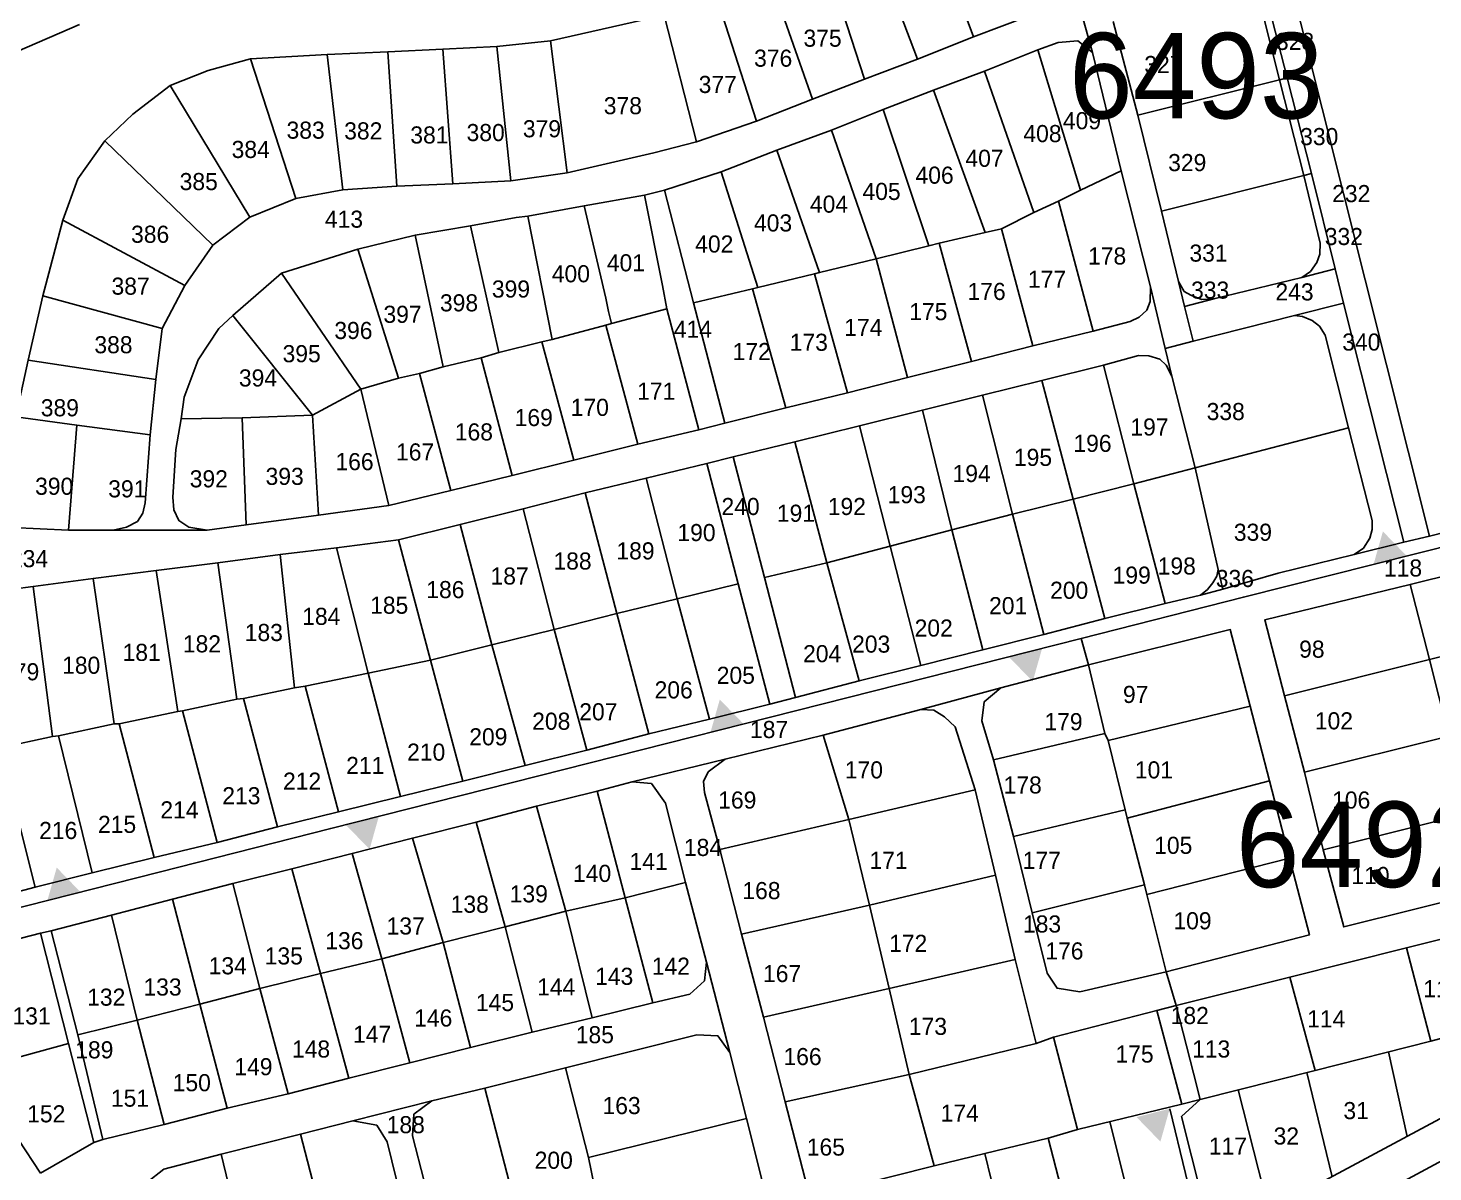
# Model space of a CAD drawing. Extents: x -493 to 187849, y -1657 to 664362.
# Drawn here: x 186086.1 to 186496.9, y 662867.6 to 663202 of the extents above; entities that cross this region are included whole.
import ezdxf

# ---------------------------------------------------------------- set-up
doc = ezdxf.new("R2010")
doc.units = 0
doc.header["$MEASUREMENT"] = 0
doc.layers.get('0').update_dxf_attribs({"linetype": 'CONTINUOUS'})
for name, color, linetype in [('0DXF_GUSH', 3, 'CONTINUOUS'), ('0G_GV_LIN', 10, 'CONTINUOUS'), ('1DXF_GUSH', 3, 'CONTINUOUS'), ('1G_GV_LIN', 1, 'CONTINUOUS'), ('BOUNDARY', 1, 'CONTINUOUS'), ('GUSHIM', 10, 'CONTINUOUS'), ('HELKA', 3, 'CONTINUOUS')]:
    doc.layers.add(name, color=color, linetype=linetype)
doc.styles.get("Standard").update_dxf_attribs({"font": 'dimheb.shx'})

# ---------------------------------------------------------------- blocks, each defined once
blk = doc.blocks.new('TVC_FENCE')
blk.add_solid([(-0.5, 0), (0.5, 0), (0, 0.866)])

msp = doc.modelspace()

# ---------------------------------------------------------------- linework, layer by layer
at = {"layer": '0DXF_GUSH'}
for points in [[(186349.88, 663233.44), (186362.55, 663199.44)], [(186333.11, 663227.38), (186346.19, 663192.94)], [(186451.94, 663228.63), (186495.83, 663053.5)], [(186319.22, 663222.5), (186330.72, 663187.06)], [(186315.53, 663181.25), (186303.05, 663216.75)], [(186391.23, 663216.88), (186397.33, 663194.88)], [(186445.14, 663214.31), (186452, 663186.88)], [(186454.22, 663187.44), (186447.28, 663214.88)], [(186287.39, 663211.19), (186299.09, 663174.81)], [(186238.84, 663198.25), (186272.14, 663205.81)], [(186281.61, 663168.75), (186272.14, 663205.81)], [(186379.11, 663205.69), (186362.55, 663199.44)], [(186071.08, 663198.19), (186082.95, 663195.13), (186101.2, 663203.06)], [(186410.64, 663176.56), (186403.42, 663203.94)], [(186191.28, 663195.06), (186207.38, 663195.88)], [(186207.38, 663195.88), (186223.22, 663196.63)], [(186210.31, 663156.44), (186207.38, 663195.88)], [(186223.22, 663196.63), (186238.84, 663198.25)], [(186227.3, 663157.31), (186223.22, 663196.63)], [(186243.72, 663159.69), (186238.84, 663198.25)], [(186362.55, 663199.44), (186346.19, 663192.94)], [(186397.33, 663194.88), (186393.03, 663198.31), (186387.27, 663197.75), (186381.41, 663195.63)], [(186127.72, 663185.25), (186138.78, 663189.56), (186151.16, 663193)], [(186151.16, 663193), (186173.55, 663194.31)], [(186164.47, 663152.19), (186151.16, 663193)], [(186173.55, 663194.31), (186191.28, 663195.06)], [(186173.55, 663194.31), (186178.14, 663154.69)], [(186191.28, 663195.06), (186194, 663155.75)], [(186346.19, 663192.94), (186330.72, 663187.06)], [(186381.41, 663195.63), (186365.81, 663189.44)], [(186381.41, 663195.63), (186393.84, 663154.63)], [(186405.7, 663160.25), (186397.33, 663194.88)], [(186365.81, 663189.44), (186350.89, 663183.88)], [(186380.23, 663148.06), (186365.81, 663189.44)], [(186108.59, 663169), (186116.81, 663176.81), (186127.72, 663185.25)], [(186150.95, 663146.69), (186127.72, 663185.25)], [(186330.72, 663187.06), (186315.53, 663181.25)], [(186350.89, 663183.88), (186336.14, 663178.19)], [(186350.89, 663183.88), (186365.98, 663142.25)], [(186410.64, 663176.56), (186452, 663186.88)], [(186452, 663186.88), (186454.22, 663187.44)], [(186452, 663186.88), (186459.13, 663158.88)], [(186461.39, 663159.44), (186454.22, 663187.44)], [(186315.53, 663181.25), (186299.09, 663174.81)], [(186336.14, 663178.19), (186321, 663172.19)], [(186349.45, 663138.38), (186336.14, 663178.19)], [(186417.48, 663148.44), (186410.64, 663176.56)], [(186299.09, 663174.81), (186281.61, 663168.75)], [(186321, 663172.19), (186305.03, 663166.31)], [(186321, 663172.19), (186334.06, 663134.56)], [(186096.31, 663145.81), (186100.73, 663157.88), (186108.59, 663169)], [(186108.59, 663169), (186140.13, 663138.5)], [(186281.61, 663168.75), (186269.11, 663165.56), (186243.72, 663159.69)], [(186305.03, 663166.31), (186288.78, 663159.94)], [(186317.53, 663130.56), (186305.03, 663166.31)], [(186243.72, 663159.69), (186227.3, 663157.31)], [(186288.78, 663159.94), (186272.25, 663154.63)], [(186288.78, 663159.94), (186299.48, 663126.19)], [(186393.84, 663154.63), (186405.7, 663160.25)], [(186414.3, 663126.38), (186405.7, 663160.25)], [(186417.48, 663148.44), (186459.13, 663158.88)], [(186459.13, 663158.88), (186463.95, 663139.13), (186463.83, 663135.94), (186462.97, 663133.44), (186461.06, 663130.88), (186458.58, 663129.13)], [(186459.13, 663158.88), (186461.39, 663159.44)], [(186468.33, 663131.63), (186461.39, 663159.44)], [(186194, 663155.75), (186178.14, 663154.69)], [(186210.31, 663156.44), (186194, 663155.75)], [(186227.3, 663157.31), (186210.31, 663156.44)], [(186164.47, 663152.19), (186150.95, 663146.69)], [(186178.14, 663154.69), (186164.47, 663152.19)], [(186266.41, 663153.13), (186248.73, 663150.06)], [(186272.25, 663154.63), (186266.41, 663153.13)], [(186266.41, 663153.13), (186271.66, 663126.75), (186272.92, 663119.94)], [(186272.25, 663154.63), (186280.67, 663121.63)], [(186380.23, 663148.06), (186387.42, 663151.38)], [(186387.42, 663151.38), (186393.84, 663154.63)], [(186387.42, 663151.38), (186397.55, 663113.44)], [(186150.95, 663146.69), (186140.13, 663138.5)], [(186232.22, 663147.06), (186228.86, 663146.63), (186215.5, 663144.19)], [(186248.73, 663150.06), (186232.22, 663147.06)], [(186239.39, 663111), (186232.22, 663147.06)], [(186256.67, 663115.63), (186255.81, 663119.13), (186255.11, 663123), (186248.73, 663150.06)], [(186370.75, 663143.31), (186380.23, 663148.06)], [(186422.48, 663127.94), (186417.48, 663148.44)], [(186090.44, 663123.75), (186096.31, 663145.81)], [(186132, 663126.75), (186096.31, 663145.81)], [(186215.5, 663144.19), (186199.34, 663141.5)], [(186223.78, 663107.13), (186215.5, 663144.19)], [(186365.98, 663142.25), (186370.75, 663143.31)], [(186370.75, 663143.31), (186379.95, 663109.06)], [(186140.13, 663138.5), (186132, 663126.75)], [(186199.34, 663141.5), (186182.52, 663137.38)], [(186207.53, 663102.94), (186199.34, 663141.5)], [(186334.06, 663134.56), (186349.45, 663138.38)], [(186349.45, 663138.38), (186352.55, 663139.13)], [(186352.55, 663139.13), (186365.98, 663142.25)], [(186352.55, 663139.13), (186362, 663104.5)], [(186182.52, 663137.38), (186160.28, 663130.38)], [(186182.52, 663137.38), (186194.42, 663099.63)], [(186317.53, 663130.56), (186334.06, 663134.56)], [(186334.06, 663134.56), (186343.23, 663099.88)], [(186160.28, 663130.38), (186146, 663118)], [(186160.28, 663130.38), (186183.45, 663096.44)], [(186299.48, 663126.19), (186316.06, 663130.13)], [(186316.06, 663130.13), (186317.53, 663130.56)], [(186316.06, 663130.13), (186325.7, 663095.38)], [(186458.58, 663129.13), (186468.33, 663131.63)], [(186470.77, 663121.56), (186468.33, 663131.63)], [(186132, 663126.75), (186125.34, 663114.19)], [(186297.97, 663125.81), (186299.48, 663126.19)], [(186397.55, 663113.44), (186408.39, 663116.19), (186411, 663117.5), (186413.25, 663119.56), (186414.16, 663122.06), (186414.3, 663126.38)], [(186414.3, 663126.38), (186418.61, 663108.31)], [(186424.28, 663120.63), (186422.48, 663127.94)], [(186432.86, 663122.81), (186429.17, 663122.69), (186426.09, 663123.88), (186424.13, 663125), (186422.48, 663127.94)], [(186458.58, 663129.13), (186432.86, 663122.81)], [(186086.17, 663104.88), (186090.44, 663123.75)], [(186090.44, 663123.75), (186125.34, 663114.19)], [(186280.67, 663121.63), (186297.97, 663125.81)], [(186297.97, 663125.81), (186307.64, 663090.94)], [(186432.86, 663122.81), (186424.28, 663120.63)], [(186146, 663118), (186141.92, 663114.13), (186135.84, 663105.06), (186131.8, 663094.13), (186130.95, 663087.81)], [(186146, 663118), (186169.31, 663088.88)], [(186256.67, 663115.63), (186272.92, 663119.94)], [(186272.92, 663119.94), (186282.22, 663084.56)], [(186280.67, 663121.63), (186289.89, 663086.5)], [(186426.8, 663110.5), (186424.28, 663120.63)], [(186456.39, 663118), (186426.8, 663110.5)], [(186456.39, 663118), (186470.77, 663121.56)], [(186472.2, 663085.13), (186465.33, 663112.25), (186463.69, 663114.81), (186461.55, 663116.56), (186458.77, 663117.69), (186456.39, 663118)], [(186488.41, 663051.75), (186470.77, 663121.56)], [(186125.34, 663114.19), (186123.45, 663099.31)], [(186239.39, 663111), (186255.09, 663115.19)], [(186255.09, 663115.19), (186256.67, 663115.63)], [(186264.42, 663080.31), (186255.09, 663115.19)], [(186223.78, 663107.13), (186236.31, 663110.31)], [(186236.31, 663110.31), (186239.39, 663111)], [(186236.31, 663110.31), (186245.72, 663075.69)], [(186379.95, 663109.06), (186397.55, 663113.44)], [(186426.8, 663110.5), (186418.61, 663108.31)], [(186207.53, 663102.94), (186218.58, 663105.63)], [(186218.58, 663105.63), (186223.78, 663107.13)], [(186227.66, 663071.19), (186218.58, 663105.63)], [(186362, 663104.5), (186379.95, 663109.06)], [(186400.56, 663103.5), (186410.83, 663106.25), (186413.84, 663106.19), (186417.06, 663105.19), (186418.92, 663103.5), (186420.55, 663100.25)], [(186418.61, 663108.31), (186420.55, 663100.25)], [(186082.56, 663088.31), (186086.17, 663104.88)], [(186086.17, 663104.88), (186123.45, 663099.31)], [(186200.59, 663101), (186207.53, 663102.94)], [(186343.23, 663099.88), (186362, 663104.5)], [(186382.58, 663099), (186400.56, 663103.5)], [(186400.56, 663103.5), (186409.47, 663068.81)], [(186123.45, 663099.31), (186121.8, 663083.06)], [(186183.45, 663096.44), (186194.42, 663099.63)], [(186194.42, 663099.63), (186200.59, 663101)], [(186209.78, 663066.81), (186200.59, 663101)], [(186325.7, 663095.38), (186343.23, 663099.88)], [(186365.17, 663094.69), (186382.58, 663099)], [(186382.58, 663099), (186391.72, 663064.31)], [(186420.55, 663100.25), (186427.34, 663073.44)], [(186169.31, 663088.88), (186183.45, 663096.44)], [(186183.45, 663096.44), (186191.61, 663062.44)], [(186307.64, 663090.94), (186325.7, 663095.38)], [(186347.63, 663090.25), (186365.17, 663094.69)], [(186373.95, 663059.94), (186365.17, 663094.69)], [(186289.89, 663086.5), (186307.64, 663090.94)], [(186329.2, 663085.75), (186347.63, 663090.25)], [(186347.63, 663090.25), (186356.25, 663055.31)], [(186575.91, 663089.19), (186511.16, 663073.13), (186515.02, 663058.31), (186495.83, 663053.5)], [(186100.44, 663085.88), (186082.56, 663088.31)], [(186097.94, 663055.25), (186100.44, 663085.88)], [(186100.44, 663085.88), (186121.8, 663083.06)], [(186130.95, 663087.81), (186129.38, 663078.81), (186128.42, 663064.88), (186128.75, 663061.13), (186130.2, 663058), (186133.19, 663056.06), (186138.55, 663055.25)], [(186130.95, 663087.81), (186148.78, 663088.06)], [(186148.78, 663088.06), (186169.31, 663088.88)], [(186148.78, 663088.06), (186149.91, 663056.75)], [(186169.31, 663088.88), (186171.05, 663059.56)], [(186282.22, 663084.56), (186289.89, 663086.5)], [(186310.28, 663081), (186329.2, 663085.75)], [(186329.2, 663085.75), (186338.22, 663050.56)], [(186472.2, 663085.13), (186427.34, 663073.44)], [(186473.81, 663048.06), (186476.56, 663050), (186478.41, 663052.88), (186479.16, 663055.38), (186479.08, 663058.06), (186472.2, 663085.13)], [(186121.8, 663083.06), (186120.33, 663063.25), (186119.67, 663060.19), (186118.17, 663057.75), (186114.89, 663056.06), (186111.06, 663055.25)], [(186264.42, 663080.31), (186282.22, 663084.56)], [(186292.25, 663076.63), (186310.28, 663081)], [(186319.72, 663045.69), (186310.28, 663081)], [(186245.72, 663075.69), (186264.42, 663080.31)], [(186227.66, 663071.19), (186245.72, 663075.69)], [(186266.81, 663070.44), (186284.55, 663074.75)], [(186284.55, 663074.75), (186292.25, 663076.63)], [(186284.55, 663074.75), (186293.72, 663039.56)], [(186301.42, 663041.38), (186292.25, 663076.63)], [(186427.34, 663073.44), (186409.47, 663068.81)], [(186427.34, 663073.44), (186434.06, 663043.75)], [(186209.78, 663066.81), (186227.66, 663071.19)], [(186249.02, 663066.13), (186266.81, 663070.44)], [(186275.91, 663035.19), (186266.81, 663070.44)], [(186409.47, 663068.81), (186391.72, 663064.31)], [(186580.72, 663070.75), (186441.45, 663035.63), (186394, 663023.5)], [(186409.47, 663068.81), (186418.58, 663033.81)], [(186191.61, 663062.44), (186209.78, 663066.81)], [(186230.92, 663061.44), (186249.02, 663066.13)], [(186258.31, 663030.88), (186249.02, 663066.13)], [(186171.05, 663059.56), (186191.61, 663062.44)], [(186212.47, 663056.88), (186230.92, 663061.44)], [(186239.94, 663026.19), (186230.92, 663061.44)], [(186391.72, 663064.31), (186373.95, 663059.94)], [(186391.72, 663064.31), (186401, 663029.38)], [(186075.78, 663057.06), (186081.42, 663056), (186097.94, 663055.25)], [(186138.55, 663055.25), (186149.91, 663056.75)], [(186149.91, 663056.75), (186171.05, 663059.56)], [(186194.41, 663052.38), (186212.47, 663056.88)], [(186221.7, 663021.69), (186212.47, 663056.88)], [(186373.95, 663059.94), (186356.25, 663055.31)], [(186383.14, 663024.75), (186373.95, 663059.94)], [(186097.94, 663055.25), (186111.06, 663055.25)], [(186111.06, 663055.25), (186138.55, 663055.25)], [(186176.36, 663050.06), (186194.41, 663052.38)], [(186194.41, 663052.38), (186203.8, 663017.25)], [(186356.25, 663055.31), (186338.22, 663050.56)], [(186356.25, 663055.31), (186365.27, 663020.19)], [(186495.83, 663053.5), (186488.41, 663051.75)], [(186141.64, 663045.69), (186159.86, 663048.06)], [(186159.86, 663048.06), (186176.36, 663050.06)], [(186159.86, 663048.06), (186164.05, 663009.13)], [(186185.56, 663013.38), (186176.36, 663050.06)], [(186338.22, 663050.56), (186319.72, 663045.69)], [(186338.22, 663050.56), (186347.2, 663015.63)], [(186473.81, 663048.06), (186451.59, 663042.63), (186435.41, 663037.94)], [(186488.41, 663051.75), (186473.81, 663048.06)], [(186490.27, 663039.31), (186531.83, 663049.63), (186537.44, 663027.81)], [(186123.58, 663043.38), (186141.64, 663045.69)], [(186147.22, 663005.81), (186141.64, 663045.69)], [(186319.72, 663045.69), (186301.42, 663041.38)], [(186329.08, 663011.19), (186319.72, 663045.69)], [(186087.61, 663038.75), (186105.17, 663041.13)], [(186105.17, 663041.13), (186123.58, 663043.38)], [(186111.31, 662998.63), (186105.17, 663041.13)], [(186123.58, 663043.38), (186129.97, 663002.19)], [(186301.42, 663041.38), (186310.55, 663006.25)], [(186434.06, 663043.75), (186433.73, 663041.75), (186432.56, 663039.81), (186430.94, 663037.88), (186428.91, 663036.25)], [(186435.41, 663037.94), (186434.06, 663043.75)], [(186069.66, 663036.44), (186087.61, 663038.75)], [(186087.61, 663038.75), (186093.27, 662994.88)], [(186293.72, 663039.56), (186275.91, 663035.19)], [(186302.97, 663004.38), (186293.72, 663039.56)], [(186428.91, 663036.25), (186418.58, 663033.81)], [(186435.41, 663037.94), (186428.91, 663036.25)], [(186453.48, 663006.81), (186447.73, 663029), (186490.27, 663039.31)], [(186490.27, 663039.31), (186495.84, 663017.44)], [(186275.91, 663035.19), (186258.31, 663030.88)], [(186285.39, 662999.94), (186275.91, 663035.19)], [(186418.58, 663033.81), (186401, 663029.38)], [(186258.31, 663030.88), (186239.94, 663026.19)], [(186267.66, 662995.63), (186258.31, 663030.88)], [(186401, 663029.38), (186383.14, 663024.75)], [(186495.84, 663017.44), (186537.44, 663027.81)], [(186394, 663023.5), (186174.64, 662968), (186124.44, 662955.19), (186040.27, 662933.94), (186015.02, 662927.25)], [(186239.94, 663026.19), (186221.7, 663021.69)], [(186249.48, 662990.94), (186239.94, 663026.19)], [(186383.14, 663024.75), (186365.27, 663020.19)], [(186396.17, 663015.88), (186394, 663023.5)], [(186396.17, 663015.88), (186437.61, 663026.13), (186443.41, 663003.75)], [(186221.7, 663021.69), (186203.8, 663017.25)], [(186231.48, 662986.38), (186221.7, 663021.69)], [(186365.27, 663020.19), (186347.2, 663015.63)], [(186203.8, 663017.25), (186185.56, 663013.38)], [(186203.8, 663017.25), (186213.27, 662981.81)], [(186347.2, 663015.63), (186329.08, 663011.19)], [(186370.52, 663009.13), (186396.17, 663015.88)], [(186401, 662995.81), (186396.17, 663015.88)], [(186453.48, 663006.81), (186495.84, 663017.44)], [(186495.84, 663017.44), (186501.48, 662995)], [(186185.56, 663013.38), (186167.14, 663009.63)], [(186195.02, 662977.31), (186185.56, 663013.38)], [(186329.08, 663011.19), (186310.55, 663006.25)], [(186164.05, 663009.13), (186149.13, 663006)], [(186167.14, 663009.63), (186164.05, 663009.13)], [(186167.14, 663009.63), (186176.91, 662972.88)], [(186347.16, 663002.81), (186370.52, 663009.13)], [(186370.52, 663009.13), (186365.69, 663005.06), (186365.02, 662999.44), (186368.36, 662988.06)], [(186147.22, 663005.81), (186131.33, 663002.44)], [(186149.13, 663006), (186147.22, 663005.81)], [(186159.08, 662968.44), (186149.13, 663006)], [(186302.97, 663004.38), (186285.39, 662999.94)], [(186310.55, 663006.25), (186302.97, 663004.38)], [(186318.64, 662995.25), (186347.16, 663002.81)], [(186347.16, 663002.81), (186350.97, 663002.63), (186354.05, 663000.69), (186357.17, 662997.75), (186363, 662979.31)], [(186401.89, 662993.69), (186443.41, 663003.75)], [(186443.41, 663003.75), (186449.11, 662981.94)], [(186453.48, 663006.81), (186459.33, 662984.5)], [(186129.97, 663002.19), (186112.8, 662998.56)], [(186131.33, 663002.44), (186129.97, 663002.19)], [(186131.33, 663002.44), (186141.47, 662963.88)], [(186285.39, 662999.94), (186267.66, 662995.63)], [(186093.27, 662994.88), (186077.91, 662991.56)], [(186095.02, 662995.06), (186093.27, 662994.88)], [(186111.31, 662998.63), (186095.02, 662995.06)], [(186095.02, 662995.06), (186104.88, 662955.06)], [(186112.8, 662998.56), (186111.31, 662998.63)], [(186123.02, 662959.5), (186112.8, 662998.56)], [(186267.66, 662995.63), (186249.48, 662990.94)], [(186289.95, 662988.31), (186318.64, 662995.25)], [(186318.64, 662995.25), (186326.11, 662970.63)], [(186368.36, 662988.06), (186401, 662995.81)], [(186401.89, 662993.69), (186401, 662995.81)], [(186501.48, 662995), (186459.33, 662984.5)], [(186088.2, 662950.88), (186077.91, 662991.56)], [(186249.48, 662990.94), (186231.48, 662986.38)], [(186406.88, 662973.44), (186401.89, 662993.69)], [(186231.48, 662986.38), (186213.27, 662981.81)], [(186289.95, 662988.31), (186262.73, 662981.63)], [(186288.42, 662961.88), (186283.88, 662978.56), (186283.61, 662981.75), (186284.94, 662984.56), (186289.95, 662988.31)], [(186368.36, 662988.06), (186374.23, 662965.63)], [(186459.33, 662984.5), (186464.78, 662961.81)], [(186213.27, 662981.81), (186195.02, 662977.31)], [(186252.55, 662978.88), (186234.78, 662974.5)], [(186262.73, 662981.63), (186252.55, 662978.88)], [(186252.55, 662978.88), (186260.7, 662947.75)], [(186278.31, 662952.25), (186272.52, 662975.44), (186268.38, 662981.13), (186262.73, 662981.63)], [(186326.11, 662970.63), (186363, 662979.31)], [(186363, 662979.31), (186368.94, 662954.38)], [(186407.5, 662971.06), (186449.11, 662981.94)], [(186449.11, 662981.94), (186454.91, 662959.31)], [(186195.02, 662977.31), (186176.91, 662972.88)], [(186234.78, 662974.5), (186217.16, 662969.88)], [(186234.78, 662974.5), (186243.39, 662943.81)], [(186176.91, 662972.88), (186159.08, 662968.44)], [(186288.42, 662961.88), (186326.11, 662970.63)], [(186326.11, 662970.63), (186332.19, 662945.56)], [(186374.23, 662965.63), (186406.88, 662973.44)], [(186407.5, 662971.06), (186406.88, 662973.44)], [(186412.53, 662951.5), (186407.5, 662971.06)], [(186464.78, 662961.81), (186507.3, 662972.5)], [(186159.08, 662968.44), (186141.47, 662963.88)], [(186217.16, 662969.88), (186198.58, 662965.13)], [(186217.16, 662969.88), (186225.66, 662939.25)], [(186141.47, 662963.88), (186123.02, 662959.5)], [(186180.91, 662960.69), (186198.58, 662965.13)], [(186198.58, 662965.13), (186207.53, 662934.69)], [(186294.69, 662937.06), (186288.42, 662961.88)], [(186374.23, 662965.63), (186379.72, 662943.38)], [(186513.14, 662949.75), (186470.81, 662939.25), (186464.78, 662961.81)], [(186123.02, 662959.5), (186104.88, 662955.06)], [(186163.3, 662956.19), (186180.91, 662960.69)], [(186180.91, 662960.69), (186189.58, 662929.88)], [(186413.2, 662948.69), (186454.91, 662959.31)], [(186454.91, 662959.31), (186460.75, 662936.88), (186418.91, 662926.06)], [(186104.88, 662955.06), (186088.2, 662950.88)], [(186146.03, 662951.88), (186163.3, 662956.19)], [(186163.3, 662956.19), (186171.64, 662925.63)], [(186332.19, 662945.56), (186368.94, 662954.38)], [(186368.94, 662954.38), (186374.72, 662929.75)], [(186088.2, 662950.88), (186073.45, 662946.94)], [(186128.34, 662947.31), (186146.03, 662951.88)], [(186146.03, 662951.88), (186153.86, 662921.19)], [(186260.7, 662947.75), (186278.31, 662952.25)], [(186284.47, 662928.94), (186278.31, 662952.25)], [(186379.72, 662943.38), (186412.53, 662951.5)], [(186413.2, 662948.69), (186412.53, 662951.5)], [(186110.52, 662942.69), (186128.34, 662947.31)], [(186128.34, 662947.31), (186136.33, 662916.69)], [(186243.39, 662943.81), (186260.7, 662947.75)], [(186260.7, 662947.75), (186268.77, 662917)], [(186294.69, 662937.06), (186332.19, 662945.56)], [(186332.19, 662945.56), (186337.89, 662921.19)], [(186418.91, 662926.06), (186413.2, 662948.69)], [(186092.89, 662938.13), (186110.52, 662942.69)], [(186110.52, 662942.69), (186118.08, 662912)], [(186225.66, 662939.25), (186243.39, 662943.81)], [(186243.39, 662943.81), (186251.11, 662912.63)], [(186379.72, 662943.38), (186384.11, 662925.75), (186387, 662921.31), (186393.64, 662920.25), (186418.91, 662926.06)], [(186523.13, 662941.63), (186489.2, 662933.13)], [(186072.34, 662932.94), (186089.8, 662937.44)], [(186089.8, 662937.44), (186092.89, 662938.13)], [(186089.8, 662937.44), (186097.95, 662905.19)], [(186092.89, 662938.13), (186100.7, 662907.63)], [(186207.53, 662934.69), (186225.66, 662939.25)], [(186225.66, 662939.25), (186233.55, 662908.44)], [(186301.11, 662912.81), (186294.69, 662937.06)], [(186189.58, 662929.88), (186207.53, 662934.69)], [(186207.53, 662934.69), (186215.5, 662903.94)], [(186489.2, 662933.13), (186455.09, 662924.5)], [(186489.2, 662933.13), (186496.23, 662905.81)], [(186171.64, 662925.63), (186189.58, 662929.88)], [(186189.58, 662929.88), (186197.73, 662899.5)], [(186268.77, 662917), (186279.61, 662919.56), (186283.91, 662923.5), (186284.47, 662928.94)], [(186284.47, 662928.94), (186291.33, 662902.5)], [(186337.89, 662921.19), (186374.72, 662929.75)], [(186374.72, 662929.75), (186380.89, 662905.19)], [(186153.86, 662921.19), (186171.64, 662925.63)], [(186171.64, 662925.63), (186179.92, 662895)], [(186418.91, 662926.06), (186421.77, 662916.25)], [(186136.33, 662916.69), (186153.86, 662921.19)], [(186153.86, 662921.19), (186162.23, 662890.44)], [(186301.11, 662912.81), (186337.89, 662921.19)], [(186337.89, 662921.19), (186343.75, 662896.06)], [(186455.09, 662924.5), (186421.77, 662916.25)], [(186455.09, 662924.5), (186462.41, 662897.25)], [(186118.08, 662912), (186136.33, 662916.69)], [(186136.33, 662916.69), (186144.34, 662886.25)], [(186251.11, 662912.63), (186268.77, 662917)], [(186233.55, 662908.44), (186251.11, 662912.63)], [(186307.45, 662888.06), (186301.11, 662912.81)], [(186416.2, 662914.81), (186385.94, 662907)], [(186421.77, 662916.25), (186416.2, 662914.81)], [(186423.48, 662887.44), (186416.2, 662914.81)], [(186421.77, 662916.25), (186426.88, 662896.44), (186428.81, 662888.81)], [(186496.23, 662905.81), (186506.14, 662908.44), (186530.56, 662914.31)], [(186100.7, 662907.63), (186118.08, 662912)], [(186118.08, 662912), (186125.98, 662881.5)], [(186215.5, 662903.94), (186233.55, 662908.44)], [(186080.2, 662900.25), (186097.95, 662905.19)], [(186097.95, 662905.19), (186105.34, 662876.19)], [(186100.7, 662907.63), (186108.02, 662877.06)], [(186243.31, 662898), (186281.7, 662907.69), (186287.84, 662907.38), (186291.33, 662902.5)], [(186343.75, 662896.06), (186380.89, 662905.19)], [(186380.89, 662905.19), (186385.94, 662907)], [(186385.94, 662907), (186393, 662880)], [(186462.41, 662897.25), (186496.23, 662905.81)], [(186197.73, 662899.5), (186215.5, 662903.94)], [(186291.33, 662902.5), (186296.23, 662883.19)], [(186070.11, 662897.06), (186089.81, 662867.25)], [(186179.92, 662895), (186197.73, 662899.5)], [(186243.31, 662898), (186219.69, 662892.13)], [(186250.03, 662871.81), (186243.31, 662898)], [(186343.75, 662896.06), (186307.45, 662888.06)], [(186343.75, 662896.06), (186351.08, 662869.38)], [(186428.81, 662888.81), (186462.41, 662897.25)], [(186179.92, 662895), (186162.23, 662890.44)], [(186219.69, 662892.13), (186204.19, 662888.38)], [(186219.69, 662892.13), (186228.63, 662857.63)], [(186162.23, 662890.44), (186144.34, 662886.25)], [(186181.11, 662882.56), (186204.19, 662888.38)], [(186204.19, 662888.38), (186198.88, 662884.44), (186198.5, 662878.13), (186205.36, 662851.63)], [(186314.69, 662860.19), (186307.45, 662888.06)], [(186423.48, 662887.44), (186428.81, 662888.81)], [(186144.34, 662886.25), (186125.98, 662881.5)], [(186393, 662880), (186423.48, 662887.44)], [(186125.98, 662881.5), (186108.02, 662877.06)], [(186181.11, 662882.56), (186165.83, 662878.63)], [(186197.73, 662849.38), (186191.14, 662876.44), (186188.09, 662881.25), (186181.11, 662882.56)], [(186250.03, 662871.81), (186296.23, 662883.19)], [(186296.23, 662883.19), (186302.72, 662857.19)], [(186393, 662880), (186384.38, 662877.44)], [(186105.34, 662876.19), (186089.81, 662867.25)], [(186108.02, 662877.06), (186105.34, 662876.19)], [(186165.83, 662878.63), (186142.56, 662872.75)], [(186165.83, 662878.63), (186174.88, 662843.69)], [(186384.38, 662877.44), (186365.88, 662873)], [(186394.02, 662840.19), (186384.38, 662877.44)], [(186142.56, 662872.75), (186125.84, 662868.44), (186110.97, 662856.69), (186105.22, 662848.13), (186101.94, 662840.44)], [(186142.56, 662872.75), (186149.06, 662846.19)], [(186251.64, 662863.75), (186250.03, 662871.81)], [(186365.88, 662873), (186351.08, 662869.38)], [(186365.88, 662873), (186369.53, 662857.75)], [(186351.08, 662869.38), (186314.69, 662860.19)]]:
    msp.add_lwpolyline(points, dxfattribs=at)
at = {"layer": '0G_GV_LIN'}
msp.add_lwpolyline([(186580.72, 663070.75), (186441.45, 663035.63), (186394, 663023.5), (186174.64, 662968), (186124.44, 662955.19), (186040.27, 662933.94)], dxfattribs=at)
at = {"layer": 'GUSHIM', "linetype": 'CONTINUOUS'}
msp.add_lwpolyline([(186828.73, 662914.94), (186819.05, 662955.81), (186810.81, 662985.44), (186780.94, 662977.56), (186749.36, 662969.25), (186720.06, 662961.94), (186692.02, 662954.94), (186662.3, 662947.38), (186646.44, 662943.5), (186615.86, 662935.63), (186574.08, 662925.25), (186530.56, 662914.31), (186506.14, 662908.44), (186496.23, 662905.81), (186462.41, 662897.25), (186428.81, 662888.81), (186423.48, 662887.44), (186393, 662880), (186384.38, 662877.44), (186394.02, 662840.19), (186397.19, 662829), (186409.89, 662780.19)], dxfattribs=at)
at = {"layer": 'HELKA', "linetype": 'CONTINUOUS'}
for points in [[(186565.55, 662923.11), (186571.18, 662903.24, -0.418485), (186561.89, 662886.89), (186555.26, 662884.09, 0.387268), (186475.31, 662699.08, 0.695344)], [(186590.8, 662882.15, 0.457529), (186488.37, 662702.68)]]:
    msp.add_lwpolyline(points, format="xyb", dxfattribs=at)
for points in [[(186483.93, 662902.7), (186489.32, 662877.95)], [(186467.4, 662866.21), (186459.97, 662896.64)], [(186394.33, 662839.72), (186437.01, 662850.17), (186448.88, 662856.28), (186519.26, 662894), (186524.04, 662884.13), (186446.33, 662842.27), (186431.53, 662812.19), (186425.63, 662810.6)], [(186432.16, 662848.98), (186423.4, 662883.81), (186428.81, 662888.81)], [(186439.96, 662891.61), (186448.88, 662856.28)], [(186429.16, 662848.25), (186419.93, 662886.07)], [(186411.98, 662844.04), (186402.41, 662882.3)]]:
    msp.add_lwpolyline(points, dxfattribs=at)

# ---------------------------------------------------------------- block references
at = {"layer": 'BOUNDARY', "color": 1, "linetype": 'CONTINUOUS', "xscale": 10, "yscale": 10, "zscale": 10}
for p, rotation in [((186484.37, 663046.45), 14.15331168260784), ((186377.75, 663019.39), 194.198376567776), ((186290.5, 662997.31), 14.198376567776), ((186183.86, 662970.33), 194.198376567776), ((186096.64, 662948.17), 14.16910579228089), ((186415.08, 662884.85), 194.198376567776)]:
    msp.add_blockref('TVC_FENCE', p, dxfattribs=dict(at, rotation=rotation))

# ---------------------------------------------------------------- texts
at = {"layer": '1DXF_GUSH'}
for s, p in [('375', (186312.85, 663196.54)), ('328', (186450.99, 663195.6)), ('376', (186298.41, 663190.7)), ('327', (186412.49, 663188.85)), ('377', (186282.2, 663183.02)), ('378', (186254.46, 663176.81)), ('409', (186388.69, 663172.42)), ('383', (186161.72, 663169.66)), ('382', (186178.57, 663169.45)), ('381', (186197.9, 663168.26)), ('380', (186214.35, 663168.96)), ('379', (186230.81, 663170.07)), ('408', (186377.14, 663168.66)), ('330', (186458.06, 663167.78)), ('384', (186145.65, 663164.02)), ('407', (186360.2, 663161.44)), ('329', (186419.47, 663160.18)), ('385', (186130.46, 663154.63)), ('406', (186345.6, 663156.5)), ('405', (186330.1, 663151.75)), ('232', (186467.42, 663151.11)), ('404', (186314.72, 663148.03)), ('413', (186172.92, 663143.64)), ('403', (186298.38, 663142.54)), ('386', (186116.26, 663139.23)), ('332', (186465.26, 663138.57)), ('402', (186281.19, 663136.38)), ('331', (186425.69, 663133.72)), ('401', (186255.36, 663130.88)), ('178', (186396.05, 663132.87)), ('400', (186239.26, 663127.68)), ('177', (186378.47, 663126.08)), ('387', (186110.54, 663124.05)), ('399', (186221.75, 663123.22)), ('176', (186360.81, 663122.51)), ('333', (186426.17, 663122.9)), ('243', (186450.84, 663122.37)), ('398', (186206.56, 663119.18)), ('397', (186190.05, 663115.83)), ('175', (186343.77, 663116.61)), ('396', (186175.68, 663111.1)), ('414', (186274.94, 663111.46)), ('174', (186324.76, 663111.99)), ('388', (186105.53, 663106.93)), ('172', (186292.13, 663104.94)), ('173', (186308.83, 663107.65)), ('340', (186470.37, 663107.72)), ('395', (186160.55, 663104.31)), ('394', (186147.79, 663097.22)), ('171', (186264.22, 663093.35)), ('389', (186089.86, 663088.5)), ('170', (186244.8, 663088.62)), ('169', (186228.4, 663085.63)), ('338', (186430.72, 663087.4)), ('168', (186210.91, 663081.44)), ('197', (186408.42, 663082.88)), ('196', (186391.77, 663078.11)), ('166', (186176.01, 663072.75)), ('167', (186193.73, 663075.59)), ('195', (186374.37, 663074)), ('392', (186133.4, 663067.73)), ('393', (186155.58, 663068.45)), ('194', (186356.43, 663069.28)), ('390', (186088.2, 663065.56)), ('391', (186109.58, 663064.8)), ('240', (186288.88, 663059.64)), ('192', (186319.95, 663059.64)), ('193', (186337.47, 663063.09)), ('191', (186305.07, 663057.67)), ('190', (186275.99, 663052.02)), ('339', (186438.67, 663052.11)), ('234', (186080.84, 663044.39)), ('188', (186239.75, 663043.7)), ('189', (186258.15, 663046.67)), ('187', (186221.35, 663039.32)), ('199', (186403.23, 663039.57)), ('198', (186416.41, 663042.24)), ('118', (186482.56, 663041.66)), ('186', (186202.57, 663035.34)), ('200', (186384.95, 663035.15)), ('336', (186433.4, 663038.59)), ('185', (186186.14, 663030.78)), ('201', (186367.1, 663030.65)), ('184', (186166.29, 663027.52)), ('183', (186149.49, 663022.8)), ('202', (186345.34, 663024.1)), ('182', (186131.39, 663019.49)), ('203', (186327.06, 663019.41)), ('181', (186113.77, 663016.99)), ('204', (186312.73, 663016.61)), ('98', (186457.77, 663017.93)), ('179', (186078.27, 663011.32)), ('180', (186096.09, 663013.23)), ('205', (186287.49, 663010.28)), ('206', (186269.32, 663006.03)), ('97', (186406.25, 663004.7)), ('207', (186247.29, 662999.62)), ('208', (186233.53, 662996.87)), ('187', (186297.2, 662994.44)), ('179', (186383.29, 662996.73)), ('102', (186462.35, 662996.98)), ('209', (186215.13, 662992.31)), ('210', (186196.96, 662987.83)), ('211', (186179.15, 662983.93)), ('170', (186324.93, 662982.64)), ('101', (186409.73, 662982.64)), ('212', (186160.68, 662979.35)), ('178', (186371.36, 662978.23)), ('213', (186142.92, 662975.08)), ('169', (186287.92, 662973.82)), ('106', (186467.4, 662973.82)), ('214', (186124.82, 662970.95)), ('216', (186089.38, 662964.92)), ('215', (186106.59, 662966.71)), ('184', (186277.89, 662959.96)), ('105', (186415.38, 662960.59)), ('141', (186261.99, 662955.87)), ('171', (186332.13, 662956.18)), ('177', (186376.93, 662956.18)), ('140', (186245.48, 662952.38)), ('110', (186473.04, 662951.76)), ('139', (186226.96, 662946.39)), ('168', (186294.98, 662947.35)), ('138', (186209.7, 662943.36)), ('137', (186190.96, 662937.01)), ('183', (186377.02, 662937.59)), ('109', (186421.01, 662938.53)), ('136', (186173.04, 662932.7)), ('135', (186155.33, 662928.25)), ('172', (186337.88, 662931.92)), ('176', (186383.56, 662929.71)), ('134', (186138.94, 662925.36)), ('142', (186268.49, 662925.25)), ('143', (186251.94, 662922.29)), ('167', (186301.02, 662923.09)), ('132', (186103.42, 662916.2)), ('133', (186119.88, 662919.16)), ('144', (186234.98, 662919.18)), ('115', (186494.06, 662918.68)), ('145', (186217.08, 662914.63)), ('131', (186081.58, 662910.71)), ('146', (186199.02, 662910.09)), ('173', (186343.66, 662907.66)), ('182', (186420.21, 662910.83)), ('114', (186460.1, 662909.86)), ('147', (186181.16, 662905.34)), ('185', (186246.27, 662905.22)), ('189', (186099.94, 662900.8)), ('148', (186163.3, 662901.03)), ('175', (186404.07, 662899.56)), ('113', (186426.47, 662901.04)), ('149', (186146.45, 662895.86)), ('166', (186307, 662898.83)), ('150', (186128.43, 662891.19)), ('151', (186110.37, 662886.67)), ('163', (186254.09, 662884.5)), ('31', (186470.7, 662883.03)), ('152', (186085.88, 662882.09)), ('188', (186190.99, 662878.92)), ('174', (186352.95, 662882.29)), ('32', (186450.3, 662875.61)), ('165', (186313.81, 662872.37)), ('117', (186431.37, 662872.65)), ('200', (186234.25, 662868.52))]:
    msp.add_text(s, height=5, dxfattribs=at).set_placement(p)
at = {"layer": '1G_GV_LIN'}
for s, p in [('6493', (186390.51, 663175.6)), ('6492', (186439.28, 662950.86))]:
    msp.add_text(s, height=25, dxfattribs=at).set_placement(p)

doc.saveas('drawing.dxf')
